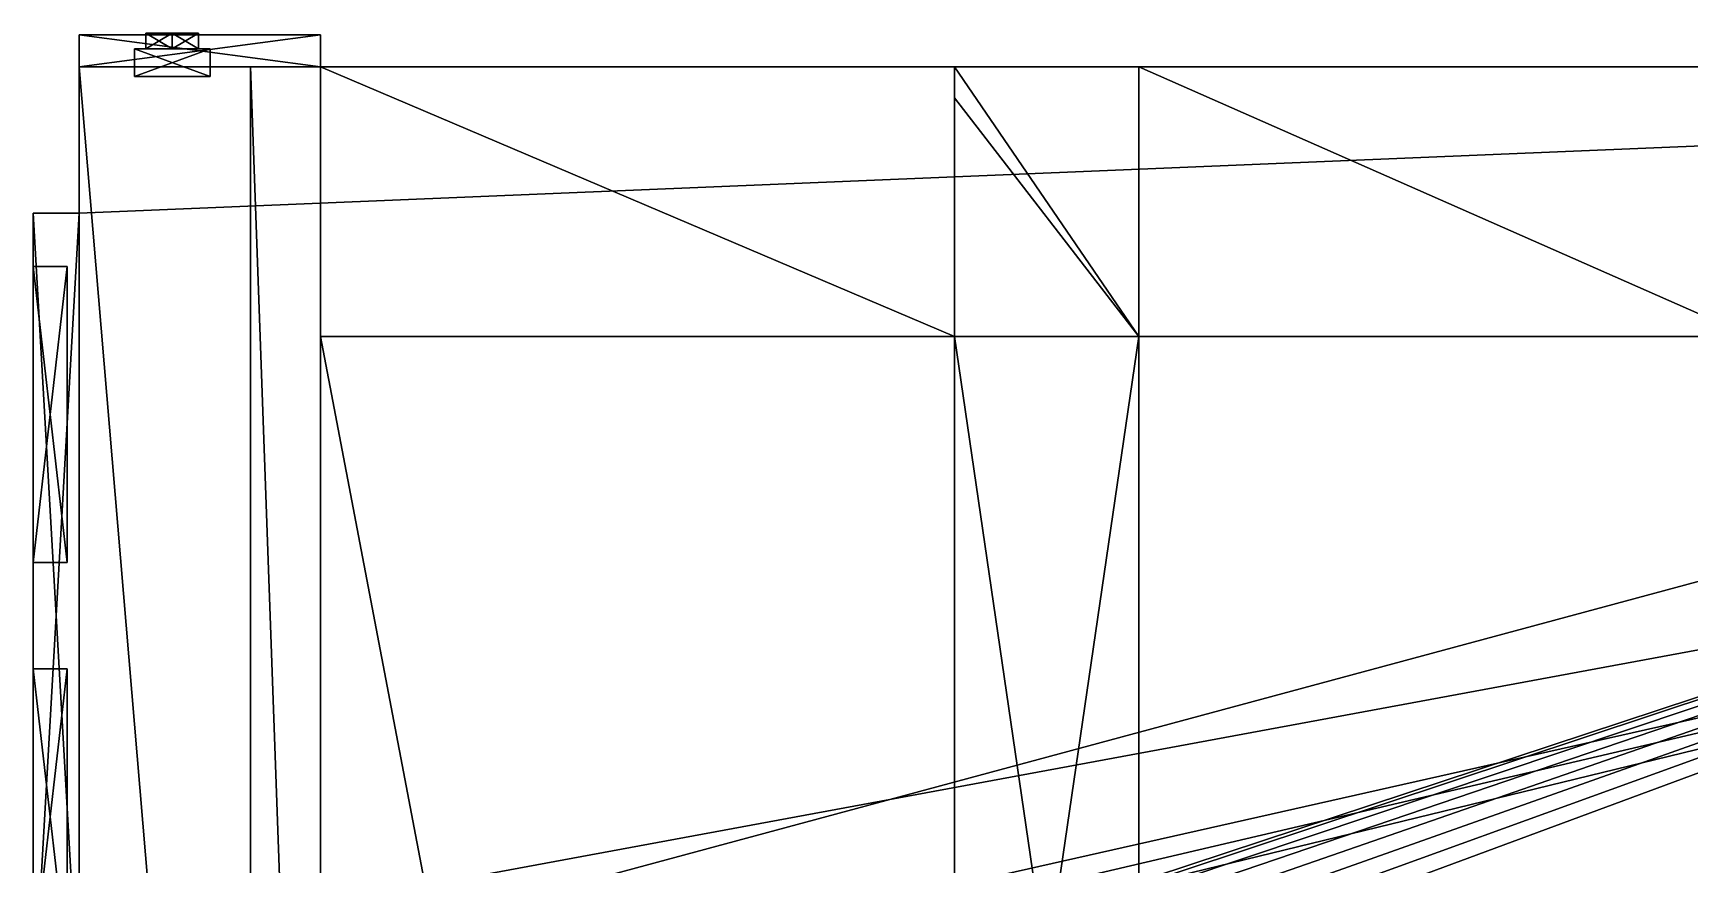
# Model space of a CAD drawing. Extents: x 0 to 36814, y -3929 to 172.
# Drawn here: x 36734.61 to 36765.94, y -3833.92 to -3818.2 of the extents above; entities that cross this region are included whole.
import ezdxf

# ---------------------------------------------------------------- set-up
doc = ezdxf.new("R2010")
doc.units = 0
doc.header["$LTSCALE"] = 25.4
doc.layers.get('0').update_dxf_attribs({"color": 13, "linetype": 'CONTINUOUS'})

# ---------------------------------------------------------------- blocks, each defined once
blk = doc.blocks.new('_____11')
at = {"color": 0}
for p, q in [((0.871, 38.466, 20.478), (0.871, 39.071, 20.478)), ((0.871, 39.071, 20.478), (5.433, 39.071, 20.478)), ((0.871, 38.466, 23.499), (0.871, 39.071, 23.499)), ((0.871, 39.071, 23.499), (0.871, 39.071, 20.478)), ((0.871, 38.466, 20.478), (0.871, 39.071, 20.478)), ((0.871, 39.071, 20.478), (5.433, 39.071, 20.478)), ((0.871, 39.071, 23.499), (0.871, 39.071, 20.478)), ((5.433, 39.071, 23.499), (0.871, 39.071, 23.499)), ((5.433, 39.071, 23.499), (0.871, 39.071, 23.499)), ((0.871, 38.466, 23.499), (0.871, 39.071, 23.499)), ((2.134, 39.102, 11.778), (2.632, 39.102, 12.065)), ((2.632, 39.102, 10.916), (2.134, 39.102, 11.204)), ((2.134, 39.102, 11.204), (2.134, 39.102, 11.778)), ((2.134, 38.804, 11.778), (2.134, 39.102, 11.778)), ((2.134, 39.102, 11.204), (2.134, 39.102, 11.778)), ((2.134, 38.804, 11.204), (2.134, 39.102, 11.204)), ((2.134, 39.102, 11.778), (2.632, 39.102, 12.065)), ((2.134, 38.804, 11.778), (2.134, 39.102, 11.778)), ((2.134, 38.804, 11.204), (2.134, 39.102, 11.204)), ((2.632, 39.102, 10.916), (2.134, 39.102, 11.204)), ((2.632, 39.102, 12.065), (3.129, 39.102, 11.778)), ((3.129, 39.102, 11.204), (2.632, 39.102, 10.916)), ((2.632, 39.102, 12.065), (3.129, 39.102, 11.778)), ((2.632, 38.804, 12.065), (2.632, 39.102, 12.065)), ((2.632, 38.804, 12.065), (2.632, 39.102, 12.065)), ((2.632, 38.804, 10.916), (2.632, 39.102, 10.916)), ((3.129, 39.102, 11.204), (2.632, 39.102, 10.916)), ((2.632, 38.804, 10.916), (2.632, 39.102, 10.916)), ((3.129, 39.102, 11.778), (3.129, 39.102, 11.204)), ((3.129, 38.804, 11.778), (3.129, 39.102, 11.778)), ((3.129, 38.804, 11.204), (3.129, 39.102, 11.204)), ((3.129, 39.102, 11.778), (3.129, 39.102, 11.204)), ((3.129, 38.804, 11.778), (3.129, 39.102, 11.778)), ((3.129, 38.804, 11.204), (3.129, 39.102, 11.204)), ((5.433, 38.466, 20.478), (5.433, 39.071, 20.478)), ((5.433, 39.071, 20.478), (5.433, 39.071, 23.499)), ((5.433, 38.466, 23.499), (5.433, 39.071, 23.499)), ((5.433, 38.466, 20.478), (5.433, 39.071, 20.478)), ((5.433, 39.071, 20.478), (5.433, 39.071, 23.499)), ((5.433, 38.466, 23.499), (5.433, 39.071, 23.499)), ((3.349, 38.804, 12.864), (1.915, 38.804, 12.864)), ((1.915, 38.804, 12.864), (1.915, 38.28, 12.864)), ((1.915, 38.804, 10.133), (3.349, 38.804, 10.133)), ((1.915, 38.804, 10.133), (1.915, 38.28, 10.133)), ((1.915, 38.804, 10.133), (3.349, 38.804, 10.133)), ((1.915, 38.804, 12.864), (1.915, 38.804, 10.133)), ((3.349, 38.804, 12.864), (1.915, 38.804, 12.864)), ((1.915, 38.804, 12.864), (1.915, 38.804, 10.133)), ((1.915, 38.804, 10.133), (1.915, 38.28, 10.133)), ((1.915, 38.804, 12.864), (1.915, 38.28, 12.864)), ((2.134, 38.804, 11.204), (2.134, 38.804, 11.778)), ((2.134, 38.804, 11.778), (2.632, 38.804, 12.065)), ((2.632, 38.804, 10.916), (2.134, 38.804, 11.204)), ((2.134, 38.804, 11.778), (2.632, 38.804, 12.065)), ((2.134, 38.804, 11.204), (2.134, 38.804, 11.778)), ((2.632, 38.804, 10.916), (2.134, 38.804, 11.204)), ((2.632, 38.804, 12.065), (3.129, 38.804, 11.778)), ((3.129, 38.804, 11.204), (2.632, 38.804, 10.916)), ((3.129, 38.804, 11.204), (2.632, 38.804, 10.916)), ((2.632, 38.804, 12.065), (3.129, 38.804, 11.778)), ((3.129, 38.804, 11.778), (3.129, 38.804, 11.204)), ((3.129, 38.804, 11.778), (3.129, 38.804, 11.204)), ((3.349, 38.804, 12.864), (3.349, 38.28, 12.864)), ((3.349, 38.804, 10.133), (3.349, 38.804, 12.864)), ((3.349, 38.804, 12.864), (3.349, 38.28, 12.864)), ((3.349, 38.804, 10.133), (3.349, 38.28, 10.133)), ((3.349, 38.804, 10.133), (3.349, 38.28, 10.133)), ((3.349, 38.804, 10.133), (3.349, 38.804, 12.864)), ((67.562, 38.466), (0.871, 38.466)), ((0.871, 38.466), (0.871, 38.466, 20.478)), ((0.871, 38.466, 20.478), (5.433, 38.466, 20.478)), ((0.871, 38.466, 20.478), (5.433, 38.466, 20.478)), ((0.871, 38.466, 20.478), (0.871, 38.466, 23.499)), ((5.433, 38.466, 23.499), (0.871, 38.466, 23.499)), ((0.871, 38.466, 20.478), (5.433, 38.466, 20.478)), ((0.871, 38.466, 20.478), (0.871, 38.466, 23.499)), ((5.433, 38.466, 23.499), (0.871, 38.466, 23.499)), ((4.111, 38.466, 30.4), (0.871, 38.466, 30.4)), ((0.871, 38.466, 30.4), (0.871, 0, 30.4)), ((4.111, 38.466, 30.4), (0.871, 38.466, 30.4)), ((5.433, 38.466, 23.499), (0.871, 38.466, 23.499)), ((0.871, 38.466, 23.499), (0.871, 38.466, 30.4)), ((0.871, 38.466), (0.871, 35.698)), ((67.562, 38.466), (0.871, 38.466)), ((0.871, 38.466), (0.871, 35.698)), ((0.871, 38.466, 30.4), (0.871, 0, 30.4)), ((0.871, 38.466, 23.499), (0.871, 38.466, 30.4)), ((0.871, 38.466, 20.478), (0.871, 38.466, 23.499)), ((0.871, 38.466), (0.871, 38.466, 20.478)), ((3.349, 38.28, 12.864), (1.915, 38.28, 12.864)), ((1.915, 38.28, 10.133), (3.349, 38.28, 10.133)), ((1.915, 38.28, 10.133), (3.349, 38.28, 10.133)), ((3.349, 38.28, 12.864), (1.915, 38.28, 12.864)), ((1.915, 38.28, 12.864), (1.915, 38.28, 10.133)), ((1.915, 38.28, 12.864), (1.915, 38.28, 10.133)), ((3.349, 38.28, 10.133), (3.349, 38.28, 12.864)), ((3.349, 38.28, 10.133), (3.349, 38.28, 12.864)), ((17.422, 38.466, 30.4), (4.111, 38.466, 30.4)), ((4.111, 0, 30.4), (4.111, 38.466, 30.4)), ((4.111, 1.517, 26.192), (4.111, 38.466, 26.192)), ((4.111, 38.466, 30.4), (4.111, 38.466, 26.192)), ((5.433, 38.466, 26.192), (4.111, 38.466, 26.192)), ((4.111, 1.517, 26.192), (4.111, 38.466, 26.192)), ((4.111, 0, 30.4), (4.111, 38.466, 30.4)), ((4.111, 38.466, 30.4), (4.111, 38.466, 26.192)), ((5.433, 38.466, 26.192), (4.111, 38.466, 26.192)), ((5.433, 38.466, 7.604), (5.433, 38.466, 20.478)), ((17.422, 38.466, 7.604), (5.433, 38.466, 7.604)), ((5.433, 38.466, 20.478), (5.433, 38.466, 23.499)), ((5.433, 38.466, 23.499), (5.433, 38.466, 26.192)), ((5.433, 1.517, 26.192), (5.433, 38.466, 26.192)), ((5.433, 38.466, 23.499), (5.433, 1.517, 23.499)), ((5.433, 38.466, 20.478), (5.433, 38.466, 23.499)), ((5.433, 38.466, 23.499), (5.433, 1.517, 23.499)), ((5.433, 38.466, 20.478), (5.433, 1.517, 20.478)), ((5.433, 38.466, 20.478), (5.433, 38.466, 23.499)), ((5.433, 1.517, 26.192), (5.433, 38.466, 26.192)), ((5.433, 38.466, 23.499), (5.433, 38.466, 26.192)), ((5.433, 38.466, 7.604), (5.433, 38.466, 20.478)), ((5.433, 38.466, 20.478), (5.433, 1.517, 20.478)), ((5.433, 38.466, 7.604), (5.433, 33.367, 7.604)), ((17.422, 38.466, 7.604), (5.433, 38.466, 7.604)), ((5.433, 38.466, 7.604), (5.433, 33.367, 7.604)), ((17.422, 38.466, 30.4), (17.422, 38.466, 7.604)), ((20.905, 38.466, 30.4), (17.422, 38.466, 30.4)), ((17.422, 38.466, 7.604), (17.422, 37.88, 7.604)), ((17.422, 37.88, 30.4), (17.422, 38.466, 30.4)), ((17.422, 38.466, 30.4), (17.422, 38.466, 7.604)), ((20.905, 38.466, 30.4), (17.422, 38.466, 30.4)), ((17.422, 37.88, 30.4), (17.422, 38.466, 30.4)), ((17.422, 38.466, 7.604), (17.422, 37.88, 7.604)), ((32.475, 38.466, 30.4), (20.905, 38.466, 30.4)), ((20.905, 38.466, 7.604), (20.905, 38.466, 30.4)), ((32.475, 38.466, 7.604), (20.905, 38.466, 7.604)), ((20.905, 38.466, 7.604), (20.905, 33.367, 7.604)), ((20.905, 38.466, 7.604), (20.905, 38.466, 30.4)), ((20.905, 33.367, 30.4), (20.905, 38.466, 30.4)), ((32.475, 38.466, 7.604), (20.905, 38.466, 7.604)), ((20.905, 38.466, 7.604), (20.905, 33.367, 7.604)), ((20.905, 33.367, 30.4), (20.905, 38.466, 30.4)), ((17.422, 37.88, 7.604), (17.422, 33.367, 7.604)), ((17.422, 37.88, 30.4), (17.422, 33.367, 30.4)), ((17.422, 37.88, 7.604), (17.422, 37.88, 30.4)), ((17.422, 37.88, 7.604), (17.422, 37.88, 30.4)), ((17.422, 37.88, 30.4), (17.422, 33.367, 30.4)), ((17.422, 37.88, 7.604), (17.422, 33.367, 7.604)), ((0.871, 35.698, 23.499), (0, 35.698, 23.499)), ((0, 20.485, 23.499), (0, 35.698, 23.499)), ((0, 35.698), (0, 20.485)), ((0, 20.485, 23.499), (0, 35.698, 23.499)), ((0, 35.698, 23.499), (0, 35.698)), ((0, 35.698), (0, 20.485)), ((0.871, 35.698), (0, 35.698)), ((0.871, 35.698), (0, 35.698)), ((0, 35.698, 23.499), (0, 35.698)), ((0.871, 35.698, 23.499), (0, 35.698, 23.499)), ((0.871, 20.485, 23.499), (0.871, 35.698, 23.499)), ((0.871, 35.698, 23.499), (0.871, 35.698)), ((0.871, 20.485, 23.499), (0.871, 35.698, 23.499)), ((0.871, 35.698, 23.499), (0.871, 35.698)), ((0, 34.691, 18.045), (0, 34.691, 21.977)), ((0, 34.691, 21.977), (0, 29.098, 21.977)), ((0, 29.098, 18.045), (0, 34.691, 18.045)), ((0, 34.691, 18.045), (0, 34.691, 21.977)), ((0, 34.691, 18.045), (0.642, 34.691, 18.045)), ((0, 34.691, 21.977), (0.642, 34.691, 21.977)), ((0, 29.098, 18.045), (0, 34.691, 18.045)), ((0, 34.691, 18.045), (0.642, 34.691, 18.045)), ((0, 34.691, 21.977), (0, 29.098, 21.977)), ((0, 34.691, 21.977), (0.642, 34.691, 21.977)), ((0.642, 34.691, 18.045), (0.642, 34.691, 21.977)), ((0.642, 29.098, 18.045), (0.642, 34.691, 18.045)), ((0.642, 34.691, 18.045), (0.642, 34.691, 21.977)), ((0.642, 29.098, 18.045), (0.642, 34.691, 18.045)), ((0.642, 34.691, 21.977), (0.642, 29.098, 21.977)), ((0.642, 34.691, 21.977), (0.642, 29.098, 21.977)), ((5.433, 33.367, 4.604), (63.5, 33.367, 4.604)), ((5.433, 33.367, 4.604), (5.433, 22.991, 4.604)), ((5.433, 33.367, 4.604), (5.433, 22.991, 4.604)), ((5.433, 33.367, 7.604), (5.433, 33.367, 4.604)), ((5.433, 33.367, 7.604), (17.422, 33.367, 7.604)), ((5.433, 33.367, 7.604), (5.433, 33.367, 4.604)), ((5.433, 33.367, 4.604), (63.5, 33.367, 4.604)), ((5.433, 33.367, 7.604), (17.422, 33.367, 7.604)), ((17.422, 33.367, 7.604), (17.422, 33.367, 26.192)), ((17.422, 33.367, 26.192), (17.422, 33.367, 30.4)), ((20.905, 33.367, 26.192), (17.422, 33.367, 26.192)), ((17.422, 33.367, 26.192), (17.422, 9.517, 26.192)), ((17.422, 33.367, 30.4), (17.422, 9.517, 30.4)), ((20.905, 33.367, 30.4), (17.422, 33.367, 30.4)), ((17.422, 33.367, 26.192), (17.422, 9.517, 26.192)), ((17.422, 33.367, 26.192), (17.422, 33.367, 30.4)), ((17.422, 33.367, 30.4), (17.422, 9.517, 30.4)), ((20.905, 33.367, 26.192), (17.422, 33.367, 26.192)), ((20.905, 33.367, 30.4), (17.422, 33.367, 30.4)), ((17.422, 33.367, 26.192), (17.422, 33.367, 30.4)), ((20.905, 33.367, 30.4), (17.422, 33.367, 30.4)), ((17.422, 33.367, 7.604), (20.905, 33.367, 7.604)), ((20.905, 33.367, 26.192), (17.422, 33.367, 26.192)), ((17.422, 33.367, 7.604), (17.422, 33.367, 26.192)), ((17.422, 33.367, 7.604), (20.905, 33.367, 7.604)), ((20.905, 33.367, 7.604), (20.905, 33.367, 26.192)), ((20.905, 33.367, 26.192), (20.905, 33.367, 30.4)), ((20.905, 33.367, 7.604), (32.475, 33.367, 7.604)), ((20.905, 33.367, 26.192), (20.905, 9.517, 26.192)), ((20.905, 33.367, 30.4), (20.905, 9.517, 30.4)), ((20.905, 33.367, 26.192), (20.905, 9.517, 26.192)), ((20.905, 33.367, 30.4), (20.905, 9.517, 30.4)), ((20.905, 33.367, 26.192), (20.905, 33.367, 30.4)), ((20.905, 33.367, 26.192), (20.905, 33.367, 30.4)), ((20.905, 33.367, 7.604), (32.475, 33.367, 7.604)), ((20.905, 33.367, 7.604), (20.905, 33.367, 26.192)), ((0, 29.098, 21.977), (0, 29.098, 18.045)), ((0, 29.098, 18.045), (0.642, 29.098, 18.045)), ((0, 29.098, 21.977), (0, 29.098, 18.045)), ((0, 29.098, 21.977), (0.642, 29.098, 21.977)), ((0, 29.098, 18.045), (0.642, 29.098, 18.045)), ((0, 29.098, 21.977), (0.642, 29.098, 21.977)), ((0.642, 29.098, 21.977), (0.642, 29.098, 18.045)), ((0.642, 29.098, 21.977), (0.642, 29.098, 18.045)), ((0, 27.085, 21.977), (0, 21.491, 21.977)), ((0, 21.491, 18.045), (0, 27.085, 18.045)), ((0, 27.085, 18.045), (0, 27.085, 21.977)), ((0, 27.085, 21.977), (0, 21.491, 21.977)), ((0, 27.085, 21.977), (0.642, 27.085, 21.977)), ((0, 27.085, 18.045), (0, 27.085, 21.977)), ((0, 27.085, 18.045), (0.642, 27.085, 18.045)), ((0, 27.085, 21.977), (0.642, 27.085, 21.977)), ((0, 21.491, 18.045), (0, 27.085, 18.045)), ((0, 27.085, 18.045), (0.642, 27.085, 18.045)), ((0.642, 27.085, 21.977), (0.642, 21.491, 21.977)), ((0.642, 27.085, 18.045), (0.642, 27.085, 21.977)), ((0.642, 21.491, 18.045), (0.642, 27.085, 18.045)), ((0.642, 27.085, 21.977), (0.642, 21.491, 21.977)), ((0.642, 27.085, 18.045), (0.642, 27.085, 21.977)), ((0.642, 21.491, 18.045), (0.642, 27.085, 18.045))]:
    blk.add_line(p, q, dxfattribs=at)
mesh = blk.add_polyface(dxfattribs=at)
corners = [(5.433, 39.071, 20.478), (0.871, 38.466, 20.478), (0.871, 39.071, 20.478), (5.433, 38.466, 20.478)]
mesh.append_faces([[corners[k] for k in face] for face in [(0, 1, 2), (1, 0, 3)]], dxfattribs={"vtx0": -1, "color": 0})
mesh = blk.add_polyface(dxfattribs=at)
corners = [(0.871, 39.071, 23.499), (0.871, 38.466, 20.478), (0.871, 38.466, 23.499), (0.871, 39.071, 20.478)]
mesh.append_faces([[corners[k] for k in face] for face in [(0, 1, 2), (1, 0, 3)]], dxfattribs={"vtx0": -1, "color": 0})
mesh = blk.add_polyface(dxfattribs=at)
corners = [(0.871, 39.071, 23.499), (5.433, 39.071, 20.478), (0.871, 39.071, 20.478), (5.433, 39.071, 23.499)]
mesh.append_faces([[corners[k] for k in face] for face in [(0, 1, 2), (1, 0, 3)]], dxfattribs={"vtx0": -1, "color": 0})
mesh = blk.add_polyface(dxfattribs=at)
corners = [(5.433, 38.466, 23.499), (0.871, 39.071, 23.499), (0.871, 38.466, 23.499), (5.433, 39.071, 23.499)]
mesh.append_faces([[corners[k] for k in face] for face in [(0, 1, 2), (1, 0, 3)]], dxfattribs={"vtx0": -1, "color": 0})
mesh = blk.add_polyface(dxfattribs=at)
corners = [(2.134, 39.102, 11.204), (3.129, 39.102, 11.204), (2.632, 39.102, 10.916), (2.134, 39.102, 11.778), (3.129, 39.102, 11.778), (2.632, 39.102, 12.065)]
mesh.append_faces([[corners[k] for k in face] for face in [(0, 1, 2), (4, 3, 5)]], dxfattribs={"vtx0": -1, "color": 0})
mesh.append_faces([[corners[k] for k in face] for face in [(1, 3, 4)]], dxfattribs={"vtx0": -1, "vtx1": -1, "color": 0})
mesh.append_faces([[corners[k] for k in face] for face in [(1, 0, 3)]], dxfattribs={"vtx0": -1, "vtx2": -1, "color": 0})
mesh = blk.add_polyface(dxfattribs=at)
corners = [(2.134, 39.102, 11.778), (2.134, 38.804, 11.204), (2.134, 38.804, 11.778), (2.134, 39.102, 11.204)]
mesh.append_faces([[corners[k] for k in face] for face in [(0, 1, 2), (1, 0, 3)]], dxfattribs={"vtx0": -1, "color": 0})
mesh = blk.add_polyface(dxfattribs=at)
corners = [(2.632, 38.804, 12.065), (2.134, 39.102, 11.778), (2.134, 38.804, 11.778), (2.632, 39.102, 12.065)]
mesh.append_faces([[corners[k] for k in face] for face in [(0, 1, 2), (1, 0, 3)]], dxfattribs={"vtx0": -1, "color": 0})
mesh = blk.add_polyface(dxfattribs=at)
corners = [(2.632, 39.102, 10.916), (2.134, 38.804, 11.204), (2.134, 39.102, 11.204), (2.632, 38.804, 10.916)]
mesh.append_faces([[corners[k] for k in face] for face in [(0, 1, 2), (1, 0, 3)]], dxfattribs={"vtx0": -1, "color": 0})
mesh = blk.add_polyface(dxfattribs=at)
corners = [(3.129, 38.804, 11.778), (2.632, 39.102, 12.065), (2.632, 38.804, 12.065), (3.129, 39.102, 11.778)]
mesh.append_faces([[corners[k] for k in face] for face in [(0, 1, 2), (1, 0, 3)]], dxfattribs={"vtx0": -1, "color": 0})
mesh = blk.add_polyface(dxfattribs=at)
corners = [(3.129, 39.102, 11.204), (2.632, 38.804, 10.916), (2.632, 39.102, 10.916), (3.129, 38.804, 11.204)]
mesh.append_faces([[corners[k] for k in face] for face in [(0, 1, 2), (1, 0, 3)]], dxfattribs={"vtx0": -1, "color": 0})
mesh = blk.add_polyface(dxfattribs=at)
corners = [(3.129, 39.102, 11.204), (3.129, 38.804, 11.778), (3.129, 38.804, 11.204), (3.129, 39.102, 11.778)]
mesh.append_faces([[corners[k] for k in face] for face in [(0, 1, 2), (1, 0, 3)]], dxfattribs={"vtx0": -1, "color": 0})
mesh = blk.add_polyface(dxfattribs=at)
corners = [(5.433, 39.071, 20.478), (5.433, 38.466, 23.499), (5.433, 38.466, 20.478), (5.433, 39.071, 23.499)]
mesh.append_faces([[corners[k] for k in face] for face in [(0, 1, 2), (1, 0, 3)]], dxfattribs={"vtx0": -1, "color": 0})
mesh = blk.add_polyface(dxfattribs=at)
corners = [(3.349, 38.28, 12.864), (1.915, 38.804, 12.864), (1.915, 38.28, 12.864), (3.349, 38.804, 12.864)]
mesh.append_faces([[corners[k] for k in face] for face in [(0, 1, 2), (1, 0, 3)]], dxfattribs={"vtx0": -1, "color": 0})
mesh = blk.add_polyface(dxfattribs=at)
corners = [(3.349, 38.804, 10.133), (1.915, 38.28, 10.133), (1.915, 38.804, 10.133), (3.349, 38.28, 10.133)]
mesh.append_faces([[corners[k] for k in face] for face in [(0, 1, 2), (1, 0, 3)]], dxfattribs={"vtx0": -1, "color": 0})
mesh = blk.add_polyface(dxfattribs=at)
corners = [(1.915, 38.804, 10.133), (2.134, 38.804, 11.204), (3.349, 38.804, 10.133), (1.915, 38.804, 12.864), (2.632, 38.804, 10.916), (2.134, 38.804, 11.778), (2.632, 38.804, 12.065), (3.129, 38.804, 11.204), (3.349, 38.804, 12.864), (3.129, 38.804, 11.778)]
mesh.append_faces([[corners[k] for k in face] for face in [(0, 1, 2), (1, 3, 5), (5, 3, 6), (2, 7, 8), (7, 2, 4), (8, 6, 3)]], dxfattribs={"vtx0": -1, "vtx1": -1, "color": 0})
mesh.append_faces([[corners[k] for k in face] for face in [(1, 0, 3), (2, 1, 4), (8, 7, 9), (8, 9, 6)]], dxfattribs={"vtx0": -1, "vtx2": -1, "color": 0})
mesh = blk.add_polyface(dxfattribs=at)
corners = [(1.915, 38.804, 12.864), (1.915, 38.28, 10.133), (1.915, 38.28, 12.864), (1.915, 38.804, 10.133)]
mesh.append_faces([[corners[k] for k in face] for face in [(0, 1, 2), (1, 0, 3)]], dxfattribs={"vtx0": -1, "color": 0})
mesh = blk.add_polyface(dxfattribs=at)
corners = [(3.349, 38.804, 10.133), (3.349, 38.28, 12.864), (3.349, 38.28, 10.133), (3.349, 38.804, 12.864)]
mesh.append_faces([[corners[k] for k in face] for face in [(0, 1, 2), (1, 0, 3)]], dxfattribs={"vtx0": -1, "color": 0})
mesh = blk.add_polyface(dxfattribs=at)
corners = [(67.562, 38.466), (0.871, 35.698), (0.871, 38.466), (0.871, 20.485), (13.683, 20.682), (13.321, 20.532), (13.011, 20.294), (12.772, 19.983), (0.871, 0), (12.623, 19.621), (12.571, 19.233), (14.071, 20.733), (14.46, 20.682), (14.821, 20.532), (15.132, 20.294), (15.371, 19.983), (15.52, 19.621), (15.571, 19.233), (33.466, 20.532), (33.156, 20.294), (32.917, 19.983), (32.768, 19.621), (32.716, 19.233), (33.828, 20.682), (34.216, 20.733), (34.605, 20.682), (34.966, 20.532), (35.277, 20.294), (35.516, 19.983), (35.665, 19.621), (35.716, 19.233), (53.301, 20.294), (53.062, 19.983), (52.913, 19.621), (52.861, 19.233), (53.611, 20.532), (53.973, 20.682), (54.361, 20.733), (54.75, 20.682), (55.111, 20.532), (55.422, 20.294), (55.661, 19.983), (55.81, 19.621), (55.861, 19.233), (13.683, 17.784), (67.562, 0), (13.321, 17.934), (13.011, 18.172), (12.772, 18.483), (12.623, 18.845), (14.071, 17.733), (14.46, 17.784), (14.821, 17.934), (15.132, 18.172), (15.371, 18.483), (15.52, 18.845), (33.466, 17.934), (33.156, 18.172), (32.917, 18.483), (32.768, 18.845), (33.828, 17.784), (34.216, 17.733), (34.605, 17.784), (34.966, 17.934), (35.277, 18.172), (35.516, 18.483), (35.665, 18.845), (53.301, 18.172), (53.062, 18.483), (52.913, 18.845), (53.611, 17.934), (53.973, 17.784), (54.361, 17.733), (54.75, 17.784), (55.111, 17.934), (55.422, 18.172), (55.661, 18.483), (55.81, 18.845), (0, 20.485), (0, 35.698)]
mesh.append_faces([[corners[k] for k in face] for face in [(0, 1, 2), (1, 78, 79)]], dxfattribs={"vtx0": -1, "color": 0})
mesh.append_faces([[corners[k] for k in face] for face in [(3, 7, 8), (4, 0, 11), (11, 0, 12), (12, 0, 13), (13, 0, 14), (14, 0, 15), (15, 0, 16), (16, 0, 17), (18, 0, 23), (23, 0, 24), (24, 0, 25), (25, 0, 26), (26, 0, 27), (27, 0, 28), (28, 0, 29), (29, 0, 30), (31, 0, 35), (35, 0, 36), (36, 0, 37), (37, 0, 38), (38, 0, 39), (39, 0, 40), (40, 0, 41), (41, 0, 42), (42, 0, 43), (8, 44, 45), (44, 8, 46), (46, 8, 47), (47, 8, 48), (48, 8, 49), (49, 8, 10), (56, 17, 57), (57, 17, 58), (58, 17, 59), (59, 17, 22), (67, 30, 68), (68, 30, 69), (69, 30, 34), (45, 43, 0), (78, 1, 3)]], dxfattribs={"vtx0": -1, "vtx1": -1, "color": 0})
mesh.append_faces([[corners[k] for k in face] for face in [(1, 0, 3), (3, 0, 4), (17, 0, 18), (30, 0, 31), (45, 17, 56), (45, 30, 67)]], dxfattribs={"vtx0": -1, "vtx1": -1, "vtx2": -1, "color": 0})
mesh.append_faces([[corners[k] for k in face] for face in [(3, 4, 5), (3, 5, 6), (3, 6, 7), (8, 7, 9), (8, 9, 10), (17, 18, 19), (17, 19, 20), (17, 20, 21), (17, 21, 22), (30, 31, 32), (30, 32, 33), (30, 33, 34), (45, 44, 50), (45, 50, 51), (45, 51, 52), (45, 52, 53), (45, 53, 54), (45, 54, 55), (45, 55, 17), (45, 56, 60), (45, 60, 61), (45, 61, 62), (45, 62, 63), (45, 63, 64), (45, 64, 65), (45, 65, 66), (45, 66, 30), (45, 67, 70), (45, 70, 71), (45, 71, 72), (45, 72, 73), (45, 73, 74), (45, 74, 75), (45, 75, 76), (45, 76, 77), (45, 77, 43)]], dxfattribs={"vtx0": -1, "vtx2": -1, "color": 0})
mesh = blk.add_polyface(dxfattribs=at)
corners = [(0.871, 38.466), (5.433, 38.466, 7.604), (67.562, 38.466), (0.871, 38.466, 20.478), (5.433, 38.466, 20.478), (17.422, 38.466, 30.4), (20.905, 38.466, 7.604), (17.422, 38.466, 7.604), (20.905, 38.466, 30.4), (32.475, 38.466, 30.4), (35.958, 38.466, 7.604), (32.475, 38.466, 7.604), (35.958, 38.466, 8.355), (35.958, 38.466, 25.192), (35.958, 38.466, 30.4), (47.528, 38.466, 30.4), (51.011, 38.466, 7.604), (47.528, 38.466, 7.604), (51.011, 38.466, 30.4), (63.5, 38.466, 26.192), (64.097, 38.466, 10.133), (63.5, 38.466, 7.604), (64.097, 38.466, 12.864), (65.531, 38.466, 12.864), (65.531, 38.466, 10.133), (67.562, 38.466, 30.4), (64.822, 38.466, 26.192), (64.822, 38.466, 30.4)]
mesh.append_faces([[corners[k] for k in face] for face in [(1, 3, 4), (6, 5, 8), (13, 9, 14), (16, 15, 18), (25, 26, 27)]], dxfattribs={"vtx0": -1, "color": 0})
mesh.append_faces([[corners[k] for k in face] for face in [(0, 1, 2), (5, 6, 7), (9, 10, 11), (10, 9, 12), (12, 9, 13), (15, 16, 17), (19, 20, 21), (20, 19, 22), (22, 19, 23), (2, 24, 25), (21, 17, 16), (24, 21, 20), (26, 23, 19)]], dxfattribs={"vtx0": -1, "vtx1": -1, "color": 0})
mesh.append_faces([[corners[k] for k in face] for face in [(24, 2, 21), (21, 2, 1), (21, 7, 6), (21, 11, 10), (25, 23, 26)]], dxfattribs={"vtx0": -1, "vtx1": -1, "vtx2": -1, "color": 0})
mesh.append_faces([[corners[k] for k in face] for face in [(1, 0, 3), (21, 1, 7), (21, 6, 11), (21, 10, 17), (25, 24, 23)]], dxfattribs={"vtx0": -1, "vtx2": -1, "color": 0})
mesh = blk.add_polyface(dxfattribs=at)
corners = [(0.871, 38.466, 23.499), (5.433, 38.466, 20.478), (0.871, 38.466, 20.478), (5.433, 38.466, 23.499)]
mesh.append_faces([[corners[k] for k in face] for face in [(0, 1, 2), (1, 0, 3)]], dxfattribs={"vtx0": -1, "color": 0})
mesh = blk.add_polyface(dxfattribs=at)
corners = [(4.111, 0, 30.4), (0.871, 38.466, 30.4), (0.871, 0, 30.4), (4.111, 38.466, 30.4)]
mesh.append_faces([[corners[k] for k in face] for face in [(0, 1, 2), (1, 0, 3)]], dxfattribs={"vtx0": -1, "color": 0})
mesh = blk.add_polyface(dxfattribs=at)
corners = [(0.871, 38.466, 30.4), (5.433, 38.466, 23.499), (0.871, 38.466, 23.499), (4.111, 38.466, 26.192), (5.433, 38.466, 26.192), (4.111, 38.466, 30.4)]
mesh.append_faces([[corners[k] for k in face] for face in [(0, 1, 2), (1, 3, 4), (3, 0, 5)]], dxfattribs={"vtx0": -1, "color": 0})
mesh.append_faces([[corners[k] for k in face] for face in [(1, 0, 3)]], dxfattribs={"vtx0": -1, "vtx1": -1, "vtx2": -1, "color": 0})
mesh = blk.add_polyface(dxfattribs=at)
corners = [(0.871, 0, 30.4), (0.871, 20.485, 23.499), (0.871, 0), (0.871, 38.466, 30.4), (0.871, 35.698, 23.499), (0.871, 35.698), (0.871, 38.466), (0.871, 38.466, 23.499), (0.871, 38.466, 20.478), (0.871, 20.485)]
mesh.append_faces([[corners[k] for k in face] for face in [(6, 7, 8)]], dxfattribs={"vtx0": -1, "color": 0})
mesh.append_faces([[corners[k] for k in face] for face in [(0, 1, 2), (1, 3, 4), (4, 3, 5), (5, 3, 6)]], dxfattribs={"vtx0": -1, "vtx1": -1, "color": 0})
mesh.append_faces([[corners[k] for k in face] for face in [(1, 0, 3), (6, 3, 7)]], dxfattribs={"vtx0": -1, "vtx2": -1, "color": 0})
mesh.append_faces([[corners[k] for k in face] for face in [(9, 2, 1)]], dxfattribs={"vtx1": -1, "color": 0})
mesh = blk.add_polyface(dxfattribs=at)
corners = [(3.349, 38.28, 12.864), (1.915, 38.28, 10.133), (3.349, 38.28, 10.133), (1.915, 38.28, 12.864)]
mesh.append_faces([[corners[k] for k in face] for face in [(0, 1, 2), (1, 0, 3)]], dxfattribs={"vtx0": -1, "color": 0})
mesh = blk.add_polyface(dxfattribs=at)
corners = [(4.111, 1.517, 8.355), (4.111, 0, 30.4), (4.111, 0, 8.355), (4.111, 1.517, 26.192), (4.111, 38.466, 30.4), (4.111, 38.466, 26.192)]
mesh.append_faces([[corners[k] for k in face] for face in [(0, 1, 2), (4, 3, 5)]], dxfattribs={"vtx0": -1, "color": 0})
mesh.append_faces([[corners[k] for k in face] for face in [(1, 3, 4)]], dxfattribs={"vtx0": -1, "vtx1": -1, "color": 0})
mesh.append_faces([[corners[k] for k in face] for face in [(1, 0, 3)]], dxfattribs={"vtx0": -1, "vtx2": -1, "color": 0})
mesh = blk.add_polyface(dxfattribs=at)
corners = [(5.433, 1.517, 26.192), (4.111, 38.466, 26.192), (4.111, 1.517, 26.192), (5.433, 38.466, 26.192)]
mesh.append_faces([[corners[k] for k in face] for face in [(0, 1, 2), (1, 0, 3)]], dxfattribs={"vtx0": -1, "color": 0})
mesh = blk.add_polyface(dxfattribs=at)
corners = [(5.433, 38.466, 23.499), (5.433, 1.517, 26.192), (5.433, 1.517, 23.499), (5.433, 38.466, 26.192)]
mesh.append_faces([[corners[k] for k in face] for face in [(0, 1, 2), (1, 0, 3)]], dxfattribs={"vtx0": -1, "color": 0})
mesh = blk.add_polyface(dxfattribs=at)
corners = [(5.433, 38.466, 20.478), (5.433, 1.517, 23.499), (5.433, 1.517, 20.478), (5.433, 38.466, 23.499)]
mesh.append_faces([[corners[k] for k in face] for face in [(0, 1, 2), (1, 0, 3)]], dxfattribs={"vtx0": -1, "color": 0})
mesh = blk.add_polyface(dxfattribs=at)
corners = [(5.433, 22.991, 7.604), (5.433, 19.991, 13.355), (5.433, 19.991, 7.604), (5.433, 33.367, 4.604), (5.433, 22.991, 4.604), (5.433, 1.517, 20.478), (5.433, 1.517, 13.355), (5.433, 38.466, 20.478), (5.433, 33.367, 7.604), (5.433, 38.466, 7.604)]
mesh.append_faces([[corners[k] for k in face] for face in [(0, 1, 2), (3, 0, 4), (1, 5, 6), (7, 8, 9)]], dxfattribs={"vtx0": -1, "color": 0})
mesh.append_faces([[corners[k] for k in face] for face in [(5, 1, 7), (8, 0, 3)]], dxfattribs={"vtx0": -1, "vtx1": -1, "color": 0})
mesh.append_faces([[corners[k] for k in face] for face in [(7, 1, 0), (7, 0, 8)]], dxfattribs={"vtx0": -1, "vtx1": -1, "vtx2": -1, "color": 0})
mesh = blk.add_polyface(dxfattribs=at)
corners = [(17.422, 33.367, 7.604), (5.433, 38.466, 7.604), (5.433, 33.367, 7.604), (17.422, 38.466, 7.604), (17.422, 37.88, 7.604)]
mesh.append_faces([[corners[k] for k in face] for face in [(0, 1, 2), (3, 0, 4)]], dxfattribs={"vtx0": -1, "color": 0})
mesh.append_faces([[corners[k] for k in face] for face in [(1, 0, 3)]], dxfattribs={"vtx0": -1, "vtx1": -1, "color": 0})
mesh = blk.add_polyface(dxfattribs=at)
corners = [(17.422, 38.466, 30.4), (17.422, 37.88, 7.604), (17.422, 37.88, 30.4), (17.422, 38.466, 7.604)]
mesh.append_faces([[corners[k] for k in face] for face in [(0, 1, 2), (1, 0, 3)]], dxfattribs={"vtx0": -1, "color": 0})
mesh = blk.add_polyface(dxfattribs=at)
corners = [(20.905, 33.367, 30.4), (17.422, 37.88, 30.4), (17.422, 33.367, 30.4), (17.422, 38.466, 30.4), (20.905, 38.466, 30.4)]
mesh.append_faces([[corners[k] for k in face] for face in [(0, 1, 2), (3, 0, 4)]], dxfattribs={"vtx0": -1, "color": 0})
mesh.append_faces([[corners[k] for k in face] for face in [(1, 0, 3)]], dxfattribs={"vtx0": -1, "vtx1": -1, "color": 0})
mesh = blk.add_polyface(dxfattribs=at)
corners = [(20.905, 38.466, 7.604), (20.905, 33.367, 26.192), (20.905, 33.367, 7.604), (20.905, 33.367, 30.4), (20.905, 38.466, 30.4)]
mesh.append_faces([[corners[k] for k in face] for face in [(0, 1, 2), (3, 0, 4)]], dxfattribs={"vtx0": -1, "color": 0})
mesh.append_faces([[corners[k] for k in face] for face in [(1, 0, 3)]], dxfattribs={"vtx0": -1, "vtx1": -1, "color": 0})
mesh = blk.add_polyface(dxfattribs=at)
corners = [(32.475, 33.367, 7.604), (20.905, 38.466, 7.604), (20.905, 33.367, 7.604), (32.475, 38.466, 7.604)]
mesh.append_faces([[corners[k] for k in face] for face in [(0, 1, 2), (1, 0, 3)]], dxfattribs={"vtx0": -1, "color": 0})
mesh = blk.add_polyface(dxfattribs=at)
corners = [(17.422, 37.88, 30.4), (17.422, 33.367, 26.192), (17.422, 33.367, 30.4), (17.422, 33.367, 7.604), (17.422, 37.88, 7.604)]
mesh.append_faces([[corners[k] for k in face] for face in [(0, 1, 2), (3, 0, 4)]], dxfattribs={"vtx0": -1, "color": 0})
mesh.append_faces([[corners[k] for k in face] for face in [(1, 0, 3)]], dxfattribs={"vtx0": -1, "vtx1": -1, "color": 0})
mesh = blk.add_polyface(dxfattribs=at)
corners = [(0.871, 20.485, 23.499), (0, 35.698, 23.499), (0, 20.485, 23.499), (0.871, 35.698, 23.499)]
mesh.append_faces([[corners[k] for k in face] for face in [(0, 1, 2), (1, 0, 3)]], dxfattribs={"vtx0": -1, "color": 0})
mesh = blk.add_polyface(dxfattribs=at)
corners = [(0, 20.485, 23.499), (0, 21.491, 21.977), (0, 20.485), (0, 35.698, 23.499), (0, 27.085, 21.977), (0, 29.098, 21.977), (0, 27.085, 18.045), (0, 34.691, 21.977), (0, 34.691, 18.045), (0, 21.491, 18.045), (0, 35.698), (0, 29.098, 18.045)]
mesh.append_faces([[corners[k] for k in face] for face in [(0, 1, 2), (1, 3, 4), (4, 5, 6), (5, 3, 7), (7, 3, 8), (2, 9, 10), (9, 2, 1), (11, 6, 5), (10, 8, 3)]], dxfattribs={"vtx0": -1, "vtx1": -1, "color": 0})
mesh.append_faces([[corners[k] for k in face] for face in [(4, 3, 5), (10, 6, 11)]], dxfattribs={"vtx0": -1, "vtx1": -1, "vtx2": -1, "color": 0})
mesh.append_faces([[corners[k] for k in face] for face in [(1, 0, 3), (10, 9, 6), (10, 11, 8)]], dxfattribs={"vtx0": -1, "vtx2": -1, "color": 0})
mesh = blk.add_polyface(dxfattribs=at)
corners = [(0, 35.698, 23.499), (0.871, 35.698), (0, 35.698), (0.871, 35.698, 23.499)]
mesh.append_faces([[corners[k] for k in face] for face in [(0, 1, 2), (1, 0, 3)]], dxfattribs={"vtx0": -1, "color": 0})
mesh = blk.add_polyface(dxfattribs=at)
corners = [(0.642, 34.691, 21.977), (0, 34.691, 18.045), (0.642, 34.691, 18.045), (0, 34.691, 21.977)]
mesh.append_faces([[corners[k] for k in face] for face in [(0, 1, 2), (1, 0, 3)]], dxfattribs={"vtx0": -1, "color": 0})
mesh = blk.add_polyface(dxfattribs=at)
corners = [(0.642, 29.098, 18.045), (0, 34.691, 18.045), (0, 29.098, 18.045), (0.642, 34.691, 18.045)]
mesh.append_faces([[corners[k] for k in face] for face in [(0, 1, 2), (1, 0, 3)]], dxfattribs={"vtx0": -1, "color": 0})
mesh = blk.add_polyface(dxfattribs=at)
corners = [(0.642, 34.691, 21.977), (0, 29.098, 21.977), (0, 34.691, 21.977), (0.642, 29.098, 21.977)]
mesh.append_faces([[corners[k] for k in face] for face in [(0, 1, 2), (1, 0, 3)]], dxfattribs={"vtx0": -1, "color": 0})
mesh = blk.add_polyface(dxfattribs=at)
corners = [(0.642, 34.691, 21.977), (0.642, 29.098, 18.045), (0.642, 29.098, 21.977), (0.642, 34.691, 18.045)]
mesh.append_faces([[corners[k] for k in face] for face in [(0, 1, 2), (1, 0, 3)]], dxfattribs={"vtx0": -1, "color": 0})
mesh = blk.add_polyface(dxfattribs=at)
corners = [(7.413, 22.991, 4.604), (5.433, 33.367, 4.604), (5.433, 22.991, 4.604), (63.5, 33.367, 4.604), (17.422, 22.991, 4.604), (19.164, 22.991, 4.604), (20.905, 22.991, 4.604), (32.475, 22.991, 4.604), (34.216, 22.991, 4.604), (35.958, 22.991, 4.604), (47.528, 22.991, 4.604), (49.269, 22.991, 4.604), (51.011, 22.991, 4.604), (61.951, 22.991, 4.604), (63.5, 22.991, 4.604)]
mesh.append_faces([[corners[k] for k in face] for face in [(0, 1, 2), (3, 13, 14)]], dxfattribs={"vtx0": -1, "color": 0})
mesh.append_faces([[corners[k] for k in face] for face in [(1, 0, 3)]], dxfattribs={"vtx0": -1, "vtx1": -1, "color": 0})
mesh.append_faces([[corners[k] for k in face] for face in [(3, 0, 4), (3, 4, 5), (3, 5, 6), (3, 6, 7), (3, 7, 8), (3, 8, 9), (3, 9, 10), (3, 10, 11), (3, 11, 12), (3, 12, 13)]], dxfattribs={"vtx0": -1, "vtx2": -1, "color": 0})
mesh = blk.add_polyface(dxfattribs=at)
corners = [(63.5, 33.367, 7.604), (5.433, 33.367, 4.604), (63.5, 33.367, 4.604), (5.433, 33.367, 7.604), (51.011, 33.367, 7.604), (47.528, 33.367, 7.604), (35.958, 33.367, 7.604), (32.475, 33.367, 7.604), (20.905, 33.367, 7.604), (17.422, 33.367, 7.604)]
mesh.append_faces([[corners[k] for k in face] for face in [(0, 1, 2), (3, 8, 9)]], dxfattribs={"vtx0": -1, "color": 0})
mesh.append_faces([[corners[k] for k in face] for face in [(1, 0, 3)]], dxfattribs={"vtx0": -1, "vtx1": -1, "color": 0})
mesh.append_faces([[corners[k] for k in face] for face in [(3, 0, 4), (3, 4, 5), (3, 5, 6), (3, 6, 7), (3, 7, 8)]], dxfattribs={"vtx0": -1, "vtx2": -1, "color": 0})
mesh = blk.add_polyface(dxfattribs=at)
corners = [(20.905, 9.517, 26.192), (17.422, 33.367, 26.192), (17.422, 9.517, 26.192), (20.905, 33.367, 26.192)]
mesh.append_faces([[corners[k] for k in face] for face in [(0, 1, 2), (1, 0, 3)]], dxfattribs={"vtx0": -1, "color": 0})
mesh = blk.add_polyface(dxfattribs=at)
corners = [(20.905, 33.367, 30.4), (17.422, 9.517, 30.4), (17.422, 33.367, 30.4), (20.905, 9.517, 30.4)]
mesh.append_faces([[corners[k] for k in face] for face in [(0, 1, 2), (1, 0, 3)]], dxfattribs={"vtx0": -1, "color": 0})
mesh = blk.add_polyface(dxfattribs=at)
corners = [(17.422, 33.367, 26.192), (17.422, 9.517, 30.4), (17.422, 9.517, 26.192), (17.422, 33.367, 30.4)]
mesh.append_faces([[corners[k] for k in face] for face in [(0, 1, 2), (1, 0, 3)]], dxfattribs={"vtx0": -1, "color": 0})
mesh = blk.add_polyface(dxfattribs=at)
corners = [(20.905, 33.367, 30.4), (17.422, 33.367, 26.192), (20.905, 33.367, 26.192), (17.422, 33.367, 30.4)]
mesh.append_faces([[corners[k] for k in face] for face in [(0, 1, 2), (1, 0, 3)]], dxfattribs={"vtx0": -1, "color": 0})
mesh = blk.add_polyface(dxfattribs=at)
corners = [(20.905, 33.367, 26.192), (17.422, 33.367, 7.604), (20.905, 33.367, 7.604), (17.422, 33.367, 26.192)]
mesh.append_faces([[corners[k] for k in face] for face in [(0, 1, 2), (1, 0, 3)]], dxfattribs={"vtx0": -1, "color": 0})
mesh = blk.add_polyface(dxfattribs=at)
corners = [(20.905, 33.367, 30.4), (20.905, 9.517, 26.192), (20.905, 9.517, 30.4), (20.905, 33.367, 26.192)]
mesh.append_faces([[corners[k] for k in face] for face in [(0, 1, 2), (1, 0, 3)]], dxfattribs={"vtx0": -1, "color": 0})
mesh = blk.add_polyface(dxfattribs=at)
corners = [(0, 29.098, 21.977), (0.642, 29.098, 18.045), (0, 29.098, 18.045), (0.642, 29.098, 21.977)]
mesh.append_faces([[corners[k] for k in face] for face in [(0, 1, 2), (1, 0, 3)]], dxfattribs={"vtx0": -1, "color": 0})
mesh = blk.add_polyface(dxfattribs=at)
corners = [(0.642, 27.085, 21.977), (0, 21.491, 21.977), (0, 27.085, 21.977), (0.642, 21.491, 21.977)]
mesh.append_faces([[corners[k] for k in face] for face in [(0, 1, 2), (1, 0, 3)]], dxfattribs={"vtx0": -1, "color": 0})
mesh = blk.add_polyface(dxfattribs=at)
corners = [(0.642, 27.085, 21.977), (0, 27.085, 18.045), (0.642, 27.085, 18.045), (0, 27.085, 21.977)]
mesh.append_faces([[corners[k] for k in face] for face in [(0, 1, 2), (1, 0, 3)]], dxfattribs={"vtx0": -1, "color": 0})
mesh = blk.add_polyface(dxfattribs=at)
corners = [(0.642, 21.491, 18.045), (0, 27.085, 18.045), (0, 21.491, 18.045), (0.642, 27.085, 18.045)]
mesh.append_faces([[corners[k] for k in face] for face in [(0, 1, 2), (1, 0, 3)]], dxfattribs={"vtx0": -1, "color": 0})
mesh = blk.add_polyface(dxfattribs=at)
corners = [(0.642, 27.085, 21.977), (0.642, 21.491, 18.045), (0.642, 21.491, 21.977), (0.642, 27.085, 18.045)]
mesh.append_faces([[corners[k] for k in face] for face in [(0, 1, 2), (1, 0, 3)]], dxfattribs={"vtx0": -1, "color": 0})

msp = doc.modelspace()

# ---------------------------------------------------------------- block references
at = {"color": 0}
msp.add_blockref('_____11', (36734.612, -3857.306, 632.813), dxfattribs=at)

doc.saveas('drawing.dxf')
